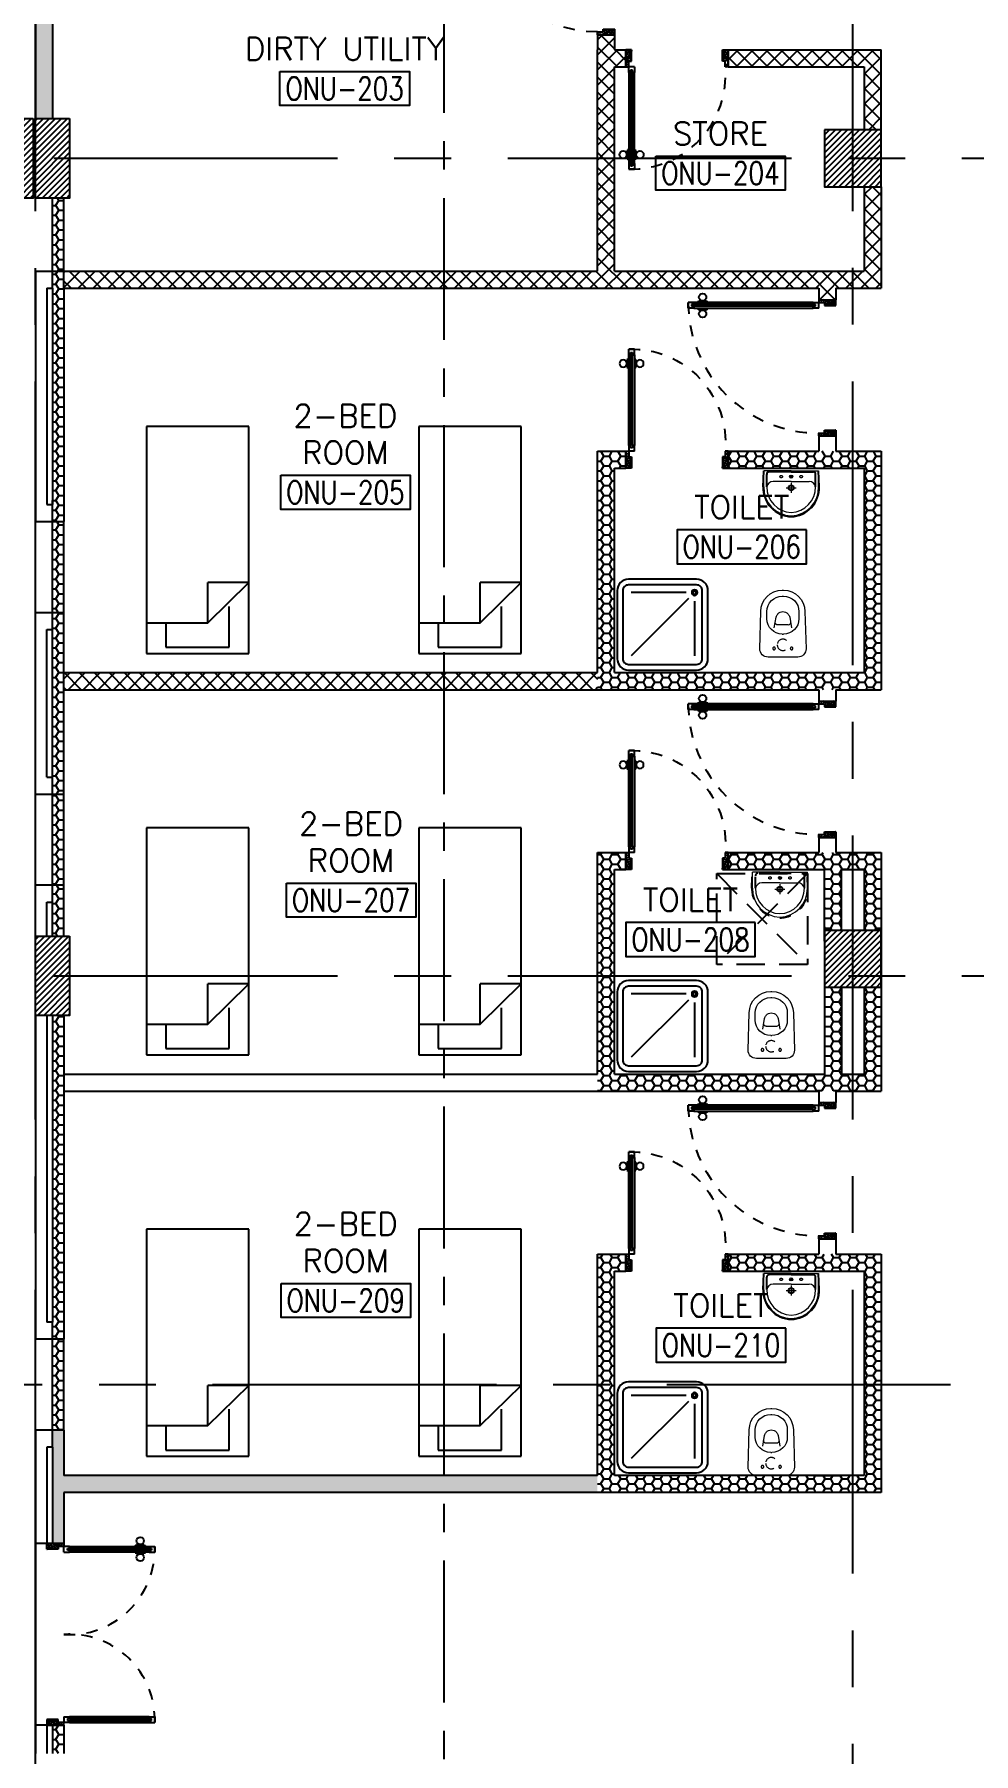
# Model space of a CAD drawing. Extents: x 88808.2 to 88899.2, y 39921.6 to 40001.1.
# Drawn here: x 88860.76 to 88869.03, y 39936.03 to 39951.17 of the extents above; entities that cross this region are included whole.
import ezdxf
from ezdxf.enums import TextEntityAlignment as Align

# ---------------------------------------------------------------- set-up
doc = ezdxf.new("R2010")
doc.units = 0
doc.header["$MEASUREMENT"] = 0
for name, pattern in [('CENTER', [2, 1.25, -0.25, 0.25, -0.25]), ('CENTERX2', [4, 2.5, -0.5, 0.5, -0.5]), ('DASHED', [0.75, 0.5, -0.25]), ('HIDDEN', [0.375, 0.25, -0.125]), ('HIDDEN2', [0.1875, 0.125, -0.0625])]:
    doc.linetypes.add(name, pattern=pattern)
doc.layers.get('0').update_dxf_attribs({"linetype": 'CONTINUOUS'})
for name, color, linetype in [('AXES', 11, 'CENTERX2'), ('AXES1', 11, 'CENTER'), ('COL', 2, 'CONTINUOUS'), ('DOOR', 7, 'CONTINUOUS'), ('EJ', 9, 'CONTINUOUS'), ('FIX', 3, 'CONTINUOUS'), ('FUR', 4, 'CONTINUOUS'), ('HAT', 8, 'CONTINUOUS'), ('INSUL', 4, 'CONTINUOUS'), ('RM-BOX', 4, 'CONTINUOUS'), ('RM-NAME', 2, 'CONTINUOUS'), ('RM-NO', 2, 'CONTINUOUS'), ('SHAFT', 4, 'CONTINUOUS'), ('WALL', 2, 'CONTINUOUS'), ('WallType', 11, 'CONTINUOUS'), ('WallType2', 3, 'CONTINUOUS'), ('WIN', 3, 'CONTINUOUS')]:
    doc.layers.add(name, color=color, linetype=linetype)
doc.styles.add('ROMANS', font='ROMANS.shx', dxfattribs={"width": 0.6})
pattern_1 = [(7e-15, (0, 3e-11), (0.075, 0.04330127), [0.05, -0.1]), (120, (0, 3e-11), (-0.074999999836, 0.043301270284), [0.05, -0.1]), (60, (0, 3e-11), (1.64e-10, 0.086602540284), [-0.1, 0.05])]
pattern_2 = [(0, (0, 0), (0.075, 0.04330127), [0.05, -0.1]), (120, (0, 0), (-0.074999999836, 0.043301270284), [0.05, -0.1]), (60, (0, 0), (1.64e-10, 0.086602540284), [-0.1, 0.05])]

# ---------------------------------------------------------------- blocks, each defined once
blk = doc.blocks.new('WC1')
at = {"layer": 'FIX', "lineweight": 20}
for p, q in [((-210, 204), (-538, 194)), ((-727, 5), (-727, -5)), ((-674, 5), (-674, -5)), ((-534, 24), (-540, 0)), ((-540, 0), (-534, -24)), ((-475, 141), (-538, 141)), ((-395, 76), (-490, 60)), ((-339, 5), (-339, -5)), ((-538, -141), (-475, -141)), ((-490, -60), (-395, -76)), ((-538, -194), (-210, -204))]:
    blk.add_line(p, q, dxfattribs=at)
at = {"layer": 'FIX', "linetype": 'Continuous', "lineweight": 20}
blk.add_line((-420, -47), (-420, 45), dxfattribs=at)
at = {"layer": 'FIX', "lineweight": 20}
blk.add_lwpolyline([(-213, -204), (-210, -204, 0.414214), (-137, -131), (-137, 0), (-137, 131, 0.414214), (-210, 204)], format="xyb", dxfattribs=at)
at = {"layer": 'FIX', "linetype": 'HIDDEN2', "lineweight": 20, "ltscale": 0.3}
blk.add_circle((-245, 0), 49.8, dxfattribs=at)
at = {"layer": 'FIX', "linetype": 'HIDDEN', "lineweight": 20, "ltscale": 0.05}
for centre in [(-213, 78), (-213, -77)]:
    blk.add_circle(centre, 11.6, dxfattribs=at)
at = {"layer": 'FIX', "lineweight": 20}
for centre, radius, start, end in [((-538, 5), 189, 90, 180), ((-538, 5), 136, 90, 180), ((-473, -7), 68.2, 128.9242, 152.8468), ((-464, -18), 82, 108.496, 128.9242), ((-475, 5), 136, 360, 90), ((-538, -5), 189, 180, 270), ((-538, -5), 136, 180, 270), ((-473, 7), 68.2, 207.1532, 231.0758), ((-464, 18), 82, 231.0758, 251.504), ((-475, -5), 136, 270, 0)]:
    blk.add_arc(centre, radius, start, end, dxfattribs=at)
at = {"layer": 'FIX', "linetype": 'Continuous', "lineweight": 20}
for centre, start, end in [((-443, 46), 357.6662, 91.6121), ((-442, -46), 268.3879, 2.3338)]:
    blk.add_arc(centre, 22.3, start, end, dxfattribs=at)
blk = doc.blocks.new('DOOR-110')
at = {"layer": 'DOOR', "color": 0, "linetype": 'ByBlock'}
for p, q in [((0, 1050), (0, 1100)), ((150, 1100), (0, 1100)), ((100, 1075), (100, 1050)), ((150, 1075), (100, 1075)), ((150, 1100), (150, 1075)), ((150, 1025), (150, 1075)), ((200, 1075), (150, 1075)), ((200, 1058), (200, 1075)), ((1028, 1075), (1028, 1082)), ((1028, 1082), (1118, 1082)), ((1040, 1082), (1040, 1091)), ((1105, 1091), (1040, 1091)), ((1105, 1082), (1040, 1082)), ((1105, 1082), (1105, 1091)), ((1118, 1075), (1118, 1082)), ((1150, 1075), (1150, 1058)), ((1150, 1075), (1200, 1075)), ((1200, 1075), (1200, 1025)), ((1200, 1025), (1200, 1075)), ((100, 1050), (0, 1050)), ((150, 1025), (200, 1025)), ((180, 1042), (180, 1058)), ((180, 1058), (200, 1058)), ((200, 1042), (180, 1042)), ((200, 1025), (200, 1042)), ((1028, 1025), (1028, 1018)), ((1028, 1018), (1118, 1018)), ((1040, 1018), (1040, 1009)), ((1105, 1018), (1040, 1018)), ((1105, 1009), (1040, 1009)), ((1105, 1018), (1105, 1009)), ((1118, 1025), (1118, 1018)), ((1150, 1058), (1170, 1058)), ((1150, 1042), (1150, 1025)), ((1150, 1042), (1170, 1042)), ((1150, 1025), (1200, 1025)), ((1170, 1058), (1170, 1042)), ((100, 50), (0, 50)), ((0, 50), (0, 0)), ((0, 0), (150, 0)), ((150, 0), (0, 0)), ((100, 25), (100, 50)), ((150, 25), (100, 25)), ((150, 0), (150, 25))]:
    blk.add_line(p, q, dxfattribs=at)
at = {"layer": 'DOOR', "linetype": 'ByBlock'}
for p, q in [((0, 1100), (150, 1100)), ((200, 1075), (1150, 1075)), ((200, 1058), (1150, 1058)), ((200, 1042), (1150, 1042)), ((1150, 1025), (200, 1025))]:
    blk.add_line(p, q, dxfattribs=at)
at = {"layer": 'DOOR', "color": 9, "linetype": 'ByBlock'}
for p, q in [((0, 1050), (40, 1100)), ((0, 1050), (114, 1100)), ((0, 1050), (100, 1063)), ((0, 50), (40, 0)), ((0, 50), (114, 0)), ((0, 50), (100, 37))]:
    blk.add_line(p, q, dxfattribs=at)
at = {"layer": 'DOOR', "color": 0, "linetype": 'ByBlock'}
for centre in [(1073, 1124), (1073, 976)]:
    blk.add_circle(centre, 32.4, dxfattribs=at)
at = {"layer": 'DOOR', "color": 9, "linetype": 'ByBlock'}
for centre, radius, start, end in [((0, 1050), 34.4, 0, 90), ((0, 1050), 14.4, 0, 90), ((0, 1050), 54.4, 0, 66.7926), ((0, 1050), 74.4, 0, 42.2236), ((0, 1050), 94.4, 0, 31.9818), ((0, 1050), 114, 12.6226, 25.9162), ((0, 1050), 134, 10.72, 21.8402), ((0, 1050), 154, 13.7142, 18.8947), ((0, 50), 14.4, 270, 0), ((0, 50), 34.4, 270, 0), ((0, 50), 54.4, 293.2074, 0), ((0, 50), 74.4, 317.7764, 0), ((0, 50), 94.4, 328.0182, 0), ((0, 50), 134, 338.1598, 349.28), ((0, 50), 154, 341.1053, 346.2858)]:
    blk.add_arc(centre, radius, start, end, dxfattribs=at)
at = {"layer": 'DOOR', "linetype": 'HIDDEN', "ltscale": 0.5}
blk.add_arc((150, 1075), 1050, 270, 0, dxfattribs=at)
at = {"layer": 'WALL', "linetype": 'ByBlock'}
for p, q in [((0, 1100), (150, 1100)), ((0, 0), (150, 0))]:
    blk.add_line(p, q, dxfattribs=at)
blk = doc.blocks.new('DOOR90')
at = {"layer": 'DOOR', "linetype": 'ByBlock'}
for p, q in [((0, 0), (-150, 0)), ((-200, -25), (-1000, -25)), ((-200, -42), (-1000, -42)), ((-200, -58), (-1000, -58)), ((-1000, -75), (-200, -75))]:
    blk.add_line(p, q, dxfattribs=at)
at = {"layer": 'DOOR', "color": 0, "linetype": 'ByBlock'}
for p, q in [((-150, 0), (-150, -25)), ((-150, 0), (0, 0)), ((0, -50), (0, 0)), ((-1050, -25), (-1050, -75)), ((-1050, -75), (-1050, -25)), ((-1000, -25), (-1050, -25)), ((-1000, -75), (-1050, -75)), ((-1020, -42), (-1020, -58)), ((-1000, -42), (-1020, -42)), ((-1000, -58), (-1020, -58)), ((-1000, -25), (-1000, -42)), ((-1000, -58), (-1000, -75)), ((-968, -25), (-968, -18)), ((-878, -18), (-968, -18)), ((-968, -75), (-968, -82)), ((-878, -82), (-968, -82)), ((-955, -18), (-955, -9)), ((-955, -9), (-890, -9)), ((-955, -18), (-890, -18)), ((-955, -82), (-955, -91)), ((-955, -82), (-890, -82)), ((-955, -91), (-890, -91)), ((-890, -18), (-890, -9)), ((-890, -82), (-890, -91)), ((-878, -25), (-878, -18)), ((-878, -75), (-878, -82)), ((-200, -42), (-200, -25)), ((-200, -25), (-150, -25)), ((-180, -42), (-200, -42)), ((-200, -75), (-200, -58)), ((-200, -58), (-180, -58)), ((-150, -75), (-200, -75)), ((-180, -58), (-180, -42)), ((-150, -75), (-150, -25)), ((-150, -25), (-100, -25)), ((-100, -25), (-100, -50)), ((-100, -50), (0, -50)), ((-150, -900), (-150, -875)), ((-150, -875), (-100, -875)), ((0, -900), (-150, -900)), ((-150, -900), (0, -900)), ((-100, -850), (0, -850)), ((-100, -875), (-100, -850)), ((0, -850), (0, -900))]:
    blk.add_line(p, q, dxfattribs=at)
at = {"layer": 'DOOR', "color": 9, "linetype": 'ByBlock'}
for p, q in [((0, -50), (-114, 0)), ((0, -50), (-40, 0)), ((0, -50), (-100, -37)), ((0, -850), (-114, -900)), ((0, -850), (-100, -863)), ((0, -850), (-40, -900))]:
    blk.add_line(p, q, dxfattribs=at)
at = {"layer": 'DOOR', "color": 0, "linetype": 'ByBlock'}
for centre in [(-923, 24), (-923, -124)]:
    blk.add_circle(centre, 32.4, dxfattribs=at)
at = {"layer": 'DOOR', "color": 9, "linetype": 'ByBlock'}
for centre, radius, start, end in [((0, -50), 74.4, 137.7764, 180), ((0, -50), 54.4, 113.2074, 180), ((0, -50), 154, 161.1053, 166.2858), ((0, -50), 134, 158.1598, 169.28), ((0, -50), 114, 154.0838, 167.3774), ((0, -50), 94.4, 148.0182, 180), ((0, -50), 34.4, 90, 180), ((0, -50), 14.4, 90, 180), ((0, -850), 154, 193.7142, 198.8947), ((0, -850), 134, 190.72, 201.8402), ((0, -850), 94.4, 180, 211.9818), ((0, -850), 74.4, 180, 222.2236), ((0, -850), 54.4, 180, 246.7926), ((0, -850), 34.4, 180, 270), ((0, -850), 14.4, 180, 270)]:
    blk.add_arc(centre, radius, start, end, dxfattribs=at)
at = {"layer": 'DOOR', "linetype": 'HIDDEN', "ltscale": 0.5}
blk.add_arc((-222, -50), 828, 178.2701, 275.003, dxfattribs=at)
blk = doc.blocks.new('DOOR100')
at = {"layer": 'DOOR', "color": 0, "linetype": 'ByBlock'}
for p, q in [((-83, 1129), (-83, 1219)), ((-76, 1219), (-83, 1219)), ((-76, 1251), (-76, 1301)), ((-76, 1301), (-26, 1301)), ((-26, 1301), (-76, 1301)), ((-59, 1251), (-76, 1251)), ((-59, 1251), (-59, 1271)), ((-43, 1271), (-59, 1271)), ((-43, 1251), (-43, 1271)), ((-26, 1251), (-43, 1251)), ((-26, 1251), (-26, 1301)), ((-26, 1219), (-19, 1219)), ((-19, 1129), (-19, 1219)), ((-92, 1206), (-92, 1141)), ((-83, 1206), (-92, 1206)), ((-83, 1141), (-92, 1141)), ((-83, 1206), (-83, 1141)), ((-76, 1129), (-83, 1129)), ((-26, 1129), (-19, 1129)), ((-19, 1206), (-19, 1141)), ((-19, 1206), (-10, 1206)), ((-19, 1141), (-10, 1141)), ((-10, 1206), (-10, 1141)), ((-76, 200), (-59, 200)), ((-76, 150), (-76, 200)), ((-59, 200), (-59, 180)), ((-59, 180), (-43, 180)), ((-43, 200), (-26, 200)), ((-43, 180), (-43, 200)), ((-26, 200), (-26, 150)), ((-1201, 0), (-1201, 150)), ((-1201, 150), (-1176, 150)), ((-1201, 150), (-1201, 0)), ((-1151, 0), (-1201, 0)), ((-1176, 150), (-1176, 100)), ((-1176, 100), (-1151, 100)), ((-1151, 100), (-1151, 0)), ((-76, 150), (-26, 150)), ((-51, 100), (-51, 0)), ((-26, 100), (-51, 100)), ((-51, 0), (-1, 0)), ((-1, 150), (-26, 150)), ((-26, 150), (-26, 100)), ((-1, 150), (-1, 0))]:
    blk.add_line(p, q, dxfattribs=at)
at = {"layer": 'DOOR', "linetype": 'ByBlock'}
for p, q in [((-76, 1251), (-76, 200)), ((-59, 200), (-59, 1251)), ((-43, 200), (-43, 1251)), ((-26, 200), (-26, 1251))]:
    blk.add_line(p, q, dxfattribs=at)
at = {"layer": 'DOOR', "color": 9, "linetype": 'ByBlock'}
for p, q in [((-1151, 0), (-1201, 114)), ((-1151, 0), (-1201, 40)), ((-1151, 0), (-1164, 100)), ((-51, 0), (-1, 114)), ((-51, 0), (-38, 100)), ((-51, 0), (-1, 40))]:
    blk.add_line(p, q, dxfattribs=at)
at = {"layer": 'DOOR', "color": 0, "linetype": 'ByBlock'}
for centre in [(-125, 1174), (22, 1174)]:
    blk.add_circle(centre, 32.4, dxfattribs=at)
at = {"layer": 'DOOR', "linetype": 'HIDDEN', "ltscale": 0.5}
blk.add_arc((-27, 152), 1149, 89.961, 180.0931, dxfattribs=at)
at = {"layer": 'DOOR', "color": 9, "linetype": 'ByBlock'}
for centre, radius, start, end in [((-1151, 0), 154, 103.7142, 108.8947), ((-1151, 0), 134, 100.72, 111.8402), ((-1151, 0), 94.4, 90, 121.9818), ((-1151, 0), 74.4, 90, 132.2236), ((-1151, 0), 54.4, 90, 156.7926), ((-1151, 0), 34.4, 90, 180), ((-1151, 0), 14.4, 90, 180), ((-51, 0), 94.4, 58.0182, 90), ((-51, 0), 74.4, 47.7764, 90), ((-51, 0), 54.4, 23.2074, 90), ((-51, 0), 34.4, 0, 90), ((-51, 0), 14.4, 0, 90), ((-51, 0), 134, 68.1598, 79.28), ((-51, 0), 114, 64.0838, 77.3774), ((-51, 0), 154, 71.1053, 76.2858)]:
    blk.add_arc(centre, radius, start, end, dxfattribs=at)
blk = doc.blocks.new('LAV1')
at = {"layer": 'FIX', "linetype": 'ByBlock', "ltscale": 0.3}
for p, q in [((-280, 210), (-275, 50)), ((-245, 210), (-245, 85)), ((245, 210), (245, 85)), ((280, 210), (275, 50)), ((0, 60), (-220, 60)), ((0, 60), (220, 60))]:
    blk.add_line(p, q, dxfattribs=at)
at = {"layer": 'FIX', "linetype": 'Continuous', "lineweight": 20}
for p, q in [((-275, 210), (-275, 50)), ((275, 210), (275, 50)), ((0, 50), (-275, 50)), ((0, 50), (-252, 50)), ((0, 155), (-181, 155)), ((0, 155), (181, 155)), ((0, 50), (275, 50)), ((0, 50), (252, 50))]:
    blk.add_line(p, q, dxfattribs=at)
at = {"layer": 'FIX', "linetype": 'DASHED', "lineweight": 20, "ltscale": 0.05}
for p, q in [((50, 220), (-50, 220)), ((0, 170), (0, 270)), ((0, 170), (0, 270))]:
    blk.add_line(p, q, dxfattribs=at)
at = {"layer": 'FIX', "lineweight": 20}
for p, q in [((16, 107), (-15, 107)), ((0, 92), (0, 123))]:
    blk.add_line(p, q, dxfattribs=at)
for centre, radius in [((0, 220), 29.5), ((0, 220), 22.5), ((0, 107), 15.5)]:
    blk.add_circle(centre, radius, dxfattribs=at)
at = {"layer": 'FIX', "linetype": 'HIDDEN', "lineweight": 20, "ltscale": 0.05}
for centre in [(-100, 107), (100, 107)]:
    blk.add_circle(centre, 12.4, dxfattribs=at)
at = {"layer": 'FIX', "linetype": 'ByBlock', "ltscale": 0.3}
for centre, radius, start, end in [((7, 220), 287, 91.3776, 182.0064), ((-7, 220), 287, 357.9936, 88.6224), ((-220, 85), 24.9, 179.7021, 269.9486), ((220, 85), 24.9, 270.0514, 0.2979)]:
    blk.add_arc(centre, radius, start, end, dxfattribs=at)
at = {"layer": 'FIX', "linetype": 'Continuous', "lineweight": 20}
for centre, radius, start, end in [((8, 217), 283, 91.6988, 181.351), ((8, 212), 253, 91.7328, 180.4884), ((-8, 217), 283, 358.649, 88.3012), ((-8, 212), 253, 359.5116, 88.2672), ((-179, 222), 66.9, 190.2006, 268.0786), ((179, 222), 66.9, 271.9214, 349.7994)]:
    blk.add_arc(centre, radius, start, end, dxfattribs=at)
blk = doc.blocks.new('SHR1')
at = {"layer": 'FIX'}
for p, q in [((-196, 196), (-700, 700)), ((-143, 218), (-143, 700)), ((-218, 143), (-700, 143))]:
    blk.add_line(p, q, dxfattribs=at)
for points in [[(-825, 125), (-825, 725, -0.414214), (-725, 825), (-125, 825, -0.414214), (-25, 725), (-25, 125, -0.414214), (-125, 25), (-725, 25, -0.414214)], [(-775, 125), (-775, 725, -0.414214), (-725, 775), (-125, 775, -0.414214), (-75, 725), (-75, 125, -0.414214), (-125, 75), (-725, 75, -0.414214)]]:
    blk.add_lwpolyline(points, format="xyb", close=True, dxfattribs=at)
for radius in [25, 15]:
    blk.add_circle((-143, 143), radius, dxfattribs=at)
blk = doc.blocks.new('C11')
at = {"layer": 'HAT'}
h = blk.add_hatch(dxfattribs=at)
h.set_pattern_fill('ANSI31', color=256, scale=300, style=0)
h.set_pattern_definition([(45, (-248556.182, -75061.005), (-26.5165043, 26.5165043), [])])
h.paths.add_polyline_path([(300, 700), (0, 700), (0, 350), (300, 350)])
h.paths.add_polyline_path([(300, 350), (0, 350), (0, 0), (300, 0)])
at = {"layer": 'COL'}
blk.add_lwpolyline([(300, 700), (300, 0), (0, 0), (0, 700)], close=True, dxfattribs=at)
blk = doc.blocks.new('C11D')
at = {"layer": 'COL', "linetype": 'ByBlock'}
for p in [(-320, 0), (0, 0)]:
    blk.add_blockref('C11', p, dxfattribs=at)
blk = doc.blocks.new('RM1')
at = {"layer": 'RM-BOX'}
blk.add_lwpolyline([(570, -200), (-570, -200), (-570, -500), (570, -500)], close=True, dxfattribs=at)
at = {"layer": 'RM-NAME', "style": 'ROMANS'}
for tag, p in [('ROOMNAME1', (0, 324)), ('ROOMNAME2', (0, 0))]:
    blk.add_attdef(tag, text='', height=200, dxfattribs=at).set_placement(p, align=Align.MIDDLE)
at = {"layer": 'RM-NO', "style": 'ROMANS', "width": 0.8}
blk.add_attdef('ROOMNO', text='', height=200, dxfattribs=at).set_placement((0, -350), align=Align.MIDDLE)
blk = doc.blocks.new('AH20A')
at = {"layer": 'FUR'}
for p, q in [((0, 0.5), (0, -0.5)), ((1, 0.5), (0, 0.5)), ((0.1358, 0.5), (0.1358, -0.0987)), ((1, -0.5), (1, 0.5)), ((0.1358, 0.3112), (0.0277, 0.3112)), ((0.0277, 0.3112), (0.0277, -0.3087)), ((0.1358, -0.0987), (0.3125, -0.5)), ((0.1358, -0.0987), (0.3125, -0.0987)), ((0.3125, -0.5), (0.3125, -0.0987)), ((0.0277, -0.3087), (0.2076, -0.3087)), ((0, -0.5), (1, -0.5))]:
    blk.add_line(p, q, dxfattribs=at)
blk = doc.blocks.new('COL50')
at = {"layer": 'COL'}
blk.add_lwpolyline([(-250, 250), (-250, -250), (250, -250), (250, 250)], close=True, dxfattribs=at)
blk = doc.blocks.new('*X631')
at = {"color": 0}
for p, q in [((73379, 139883), (73846, 140350)), ((73379, 139936), (73793, 140350)), ((73379, 139989), (73740, 140350)), ((73379, 140042), (73687, 140350)), ((73379, 140095), (73634, 140350)), ((73379, 140148), (73581, 140350)), ((73379, 140201), (73528, 140350)), ((73379, 140254), (73475, 140350)), ((73379, 140307), (73422, 140350)), ((73399, 139850), (73879, 140330)), ((73452, 139850), (73879, 140277)), ((73505, 139850), (73879, 140224)), ((73558, 139850), (73879, 140170)), ((73612, 139850), (73879, 140117)), ((73665, 139850), (73879, 140064)), ((73718, 139850), (73879, 140011)), ((73771, 139850), (73879, 139958)), ((73824, 139850), (73879, 139905)), ((73877, 139850), (73879, 139852))]:
    blk.add_line(p, q, dxfattribs=at)
blk = doc.blocks.new('*X632')
at = {"color": 0}
for p, q in [((73379, 132670), (73859, 133150)), ((73379, 132723), (73806, 133150)), ((73379, 132776), (73753, 133150)), ((73379, 132829), (73700, 133150)), ((73379, 132882), (73647, 133150)), ((73379, 132935), (73594, 133150)), ((73379, 132988), (73541, 133150)), ((73379, 133041), (73488, 133150)), ((73379, 133094), (73435, 133150)), ((73379, 133147), (73382, 133150)), ((73412, 132650), (73879, 133117)), ((73465, 132650), (73879, 133064)), ((73518, 132650), (73879, 133011)), ((73571, 132650), (73879, 132958)), ((73624, 132650), (73879, 132905)), ((73677, 132650), (73879, 132852)), ((73730, 132650), (73879, 132799)), ((73783, 132650), (73879, 132746)), ((73836, 132650), (73879, 132693))]:
    blk.add_line(p, q, dxfattribs=at)
blk = doc.blocks.new('A$C1DFA4FE8')
at = {"layer": 'DOOR', "color": 0, "linetype": 'ByBlock'}
for p, q in [((0, 1631), (0, 1581)), ((0, 1581), (0, 1631)), ((50, 1631), (0, 1631)), ((50, 1581), (0, 1581)), ((30, 1614), (30, 1598)), ((50, 1614), (30, 1614)), ((50, 1598), (30, 1598)), ((50, 1631), (50, 1614)), ((50, 1598), (50, 1581)), ((750, 1614), (750, 1631)), ((750, 1631), (800, 1631)), ((770, 1614), (750, 1614)), ((750, 1581), (750, 1598)), ((750, 1598), (770, 1598)), ((800, 1581), (750, 1581)), ((770, 1598), (770, 1614)), ((950, 1656), (800, 1656)), ((800, 1656), (800, 1631)), ((800, 1581), (800, 1631)), ((800, 1631), (850, 1631)), ((850, 1631), (850, 1606)), ((850, 1606), (950, 1606)), ((950, 1606), (950, 1656)), ((0, 81), (0, 131)), ((0, 131), (0, 81)), ((50, 131), (0, 131)), ((50, 81), (0, 81)), ((30, 98), (30, 114)), ((50, 114), (30, 114)), ((50, 98), (30, 98)), ((50, 114), (50, 131)), ((50, 81), (50, 98)), ((83, 131), (83, 138)), ((173, 138), (83, 138)), ((83, 81), (83, 74)), ((173, 74), (83, 74)), ((95, 138), (95, 147)), ((95, 147), (160, 147)), ((95, 138), (160, 138)), ((95, 74), (95, 65)), ((95, 74), (160, 74)), ((95, 65), (160, 65)), ((160, 138), (160, 147)), ((160, 74), (160, 65)), ((173, 131), (173, 138)), ((173, 81), (173, 74)), ((750, 131), (750, 114)), ((800, 131), (750, 131)), ((750, 114), (770, 114)), ((750, 98), (750, 81)), ((770, 98), (750, 98)), ((750, 81), (800, 81)), ((770, 114), (770, 98)), ((800, 131), (800, 81)), ((800, 56), (800, 81)), ((800, 81), (850, 81)), ((950, 56), (800, 56)), ((850, 106), (950, 106)), ((850, 81), (850, 106)), ((950, 106), (950, 56))]:
    blk.add_line(p, q, dxfattribs=at)
at = {"layer": 'DOOR', "linetype": 'ByBlock'}
for p, q in [((750, 1631), (50, 1631)), ((750, 1614), (50, 1614)), ((750, 1598), (50, 1598)), ((50, 1581), (750, 1581)), ((50, 131), (750, 131)), ((750, 114), (50, 114)), ((750, 98), (50, 98)), ((750, 81), (50, 81))]:
    blk.add_line(p, q, dxfattribs=at)
at = {"layer": 'DOOR', "color": 9, "linetype": 'ByBlock'}
for p, q in [((950, 1606), (837, 1656)), ((950, 1606), (850, 1619)), ((950, 1606), (910, 1656)), ((950, 106), (837, 56)), ((950, 106), (850, 93)), ((950, 106), (910, 56))]:
    blk.add_line(p, q, dxfattribs=at)
at = {"layer": 'DOOR', "color": 0, "linetype": 'ByBlock'}
for centre in [(128, 179), (128, 32)]:
    blk.add_circle(centre, 32.4, dxfattribs=at)
at = {"layer": 'DOOR', "linetype": 'HIDDEN', "ltscale": 0.5}
for centre, start, end in [((752, 1606), 178.0938, 273.7249), ((752, 106), 86.2751, 181.9062)]:
    blk.add_arc(centre, 752, start, end, dxfattribs=at)
at = {"layer": 'DOOR', "color": 9, "linetype": 'ByBlock'}
for centre, radius, start, end in [((950, 1606), 154, 161.1053, 166.2858), ((950, 1606), 134, 158.1598, 169.28), ((950, 1606), 114, 154.0838, 167.3774), ((950, 1606), 94.4, 148.0182, 180), ((950, 1606), 74.4, 137.7764, 180), ((950, 1606), 54.4, 113.2074, 180), ((950, 1606), 34.4, 90, 180), ((950, 1606), 14.4, 90, 180), ((950, 106), 154, 193.7142, 198.8947), ((950, 106), 134, 190.72, 201.8402), ((950, 106), 114, 192.6226, 205.9162), ((950, 106), 94.4, 180, 211.9818), ((950, 106), 74.4, 180, 222.2236), ((950, 106), 54.4, 180, 246.7926), ((950, 106), 34.4, 180, 270), ((950, 106), 14.4, 180, 270)]:
    blk.add_arc(centre, radius, start, end, dxfattribs=at)

msp = doc.modelspace()

# ---------------------------------------------------------------- hatches: boundary and pattern name
at = {"layer": 'WallType', "linetype": 'Continuous'}
h = msp.add_hatch(dxfattribs=at)
h.set_pattern_fill('ANSI37', color=256, scale=0.75, style=0)
h.paths.add_polyline_path([(88864.3703, 39945.5496), (88861.0203, 39945.5496), (88861.0203, 39945.3996), (88864.3703, 39945.3996)])
h.paths.add_polyline_path([(88865.7203, 39945.5496), (88864.3703, 39945.5496), (88864.3703, 39945.3996), (88865.7203, 39945.3996)])
h.paths.add_polyline_path([(88864.3703, 39949.0846), (88861.0203, 39949.0846), (88861.0203, 39948.9346), (88864.3703, 39948.9346)])
h.paths.add_polyline_path([(88867.9703, 39949.0846), (88865.8703, 39949.0846), (88865.8703, 39950.0796), (88865.7203, 39950.0796), (88865.7203, 39949.0846), (88864.3703, 39949.0846), (88864.3703, 39948.9346), (88867.6703, 39948.9346), (88867.6703, 39948.8341), (88867.8203, 39948.8341), (88867.8203, 39948.9346), (88867.9703, 39948.9346)])
h.paths.add_polyline_path([(88868.2203, 39949.8296), (88868.0703, 39949.8296), (88868.0703, 39949.0846), (88867.9703, 39949.0846), (88867.9703, 39948.9346), (88868.2203, 39948.9346)])
h.paths.add_polyline_path([(88868.2203, 39951.0346), (88867.9703, 39951.0346), (88867.9703, 39950.8846), (88868.0703, 39950.8846), (88868.0703, 39950.3296), (88868.2203, 39950.3296)])
h.paths.add_polyline_path([(88867.9703, 39951.0346), (88866.8703, 39951.0346), (88866.8703, 39950.8846), (88867.9703, 39950.8846)])
h.paths.add_polyline_path([(88865.8703, 39950.8846), (88865.9703, 39950.8846), (88865.9703, 39951.0346), (88865.8703, 39951.0346), (88865.8703, 39951.1671), (88865.7203, 39951.1671), (88865.7203, 39951.0346), (88865.7203, 39950.0796), (88865.8703, 39950.0796)])
at = {"layer": 'WallType2', "linetype": 'Continuous'}
h = msp.add_hatch(dxfattribs=at)
h.set_pattern_fill('HONEY', color=256, scale=0.4, style=0)
h.set_pattern_definition(pattern_1)
h.paths.add_polyline_path([(88860.9203, 39955.7796), (88860.7703, 39955.7796), (88860.7703, 39950.4296), (88860.9203, 39950.4296), (88860.9203, 39952.3996)])
h = msp.add_hatch(dxfattribs=at)
h.set_pattern_fill('HONEY', color=256, scale=0.4, style=0)
h.set_pattern_definition(pattern_1)
h.paths.add_polyline_path([(88861.0203, 39949.0846), (88861.0203, 39949.7296), (88860.9203, 39949.7296), (88860.9203, 39946.8796), (88861.0203, 39946.8796)])
h = msp.add_hatch(dxfattribs=at)
h.set_pattern_fill('HONEY', color=256, scale=0.4, style=0)
h.set_pattern_definition(pattern_1)
h.paths.add_polyline_path([(88865.8703, 39947.3496), (88865.9703, 39947.3496), (88865.9703, 39947.4996), (88865.7203, 39947.4996), (88865.7203, 39945.3996), (88867.6703, 39945.3996), (88867.9703, 39945.3996), (88867.9703, 39945.5496), (88865.8703, 39945.5496)])
h.paths.add_polyline_path([(88868.2203, 39947.4996), (88867.9703, 39947.4996), (88867.9703, 39947.3496), (88868.0703, 39947.3496), (88868.0703, 39945.5496), (88867.9703, 39945.5496), (88867.9703, 39945.3996), (88868.2203, 39945.3996)])
h.paths.add_polyline_path([(88867.9703, 39947.4996), (88867.6703, 39947.4996), (88866.8703, 39947.4996), (88866.8703, 39947.3496), (88867.9703, 39947.3496)])
h = msp.add_hatch(dxfattribs=at)
h.set_pattern_fill('HONEY', color=256, scale=0.4, style=0)
h.set_pattern_definition(pattern_1)
h.paths.add_polyline_path([(88861.0203, 39946.8796), (88860.9203, 39946.8796), (88860.9203, 39946.0796), (88861.0203, 39946.0796)])
h = msp.add_hatch(dxfattribs=at)
h.set_pattern_fill('HONEY', color=256, scale=0.4, style=0)
h.set_pattern_definition(pattern_1)
h.paths.add_polyline_path([(88861.0203, 39943.6796), (88860.9203, 39943.6796), (88860.9203, 39943.2296), (88861.0203, 39943.2296)])
h.paths.add_polyline_path([(88861.0203, 39944.4796), (88860.9203, 39944.4796), (88860.9203, 39943.6796), (88861.0203, 39943.6796)])
h.paths.add_polyline_path([(88861.0203, 39945.5496), (88861.0203, 39946.0796), (88860.9203, 39946.0796), (88860.9203, 39944.4796), (88861.0203, 39944.4796)])
h = msp.add_hatch(dxfattribs=at)
h.set_pattern_fill('HONEY', color=256, scale=0.4, style=0)
h.set_pattern_definition(pattern_1)
h.paths.add_polyline_path([(88867.9703, 39942.0146), (88867.8703, 39942.0146), (88867.8703, 39942.7796), (88867.7203, 39942.7796), (88867.7203, 39942.0146), (88865.8703, 39942.0146), (88865.8703, 39942.8796), (88865.7203, 39942.8796), (88865.7203, 39941.8646), (88867.6703, 39941.8646), (88867.9703, 39941.8646)])
h.paths.add_polyline_path([(88865.8703, 39943.8146), (88865.9703, 39943.8146), (88865.9703, 39943.9646), (88865.7203, 39943.9646), (88865.7203, 39942.8796), (88865.8703, 39942.8796)])
h.paths.add_polyline_path([(88867.9703, 39943.9646), (88867.6703, 39943.9646), (88866.8703, 39943.9646), (88866.8703, 39943.8146), (88867.7203, 39943.8146), (88867.7203, 39943.2796), (88867.8703, 39943.2796), (88867.8703, 39943.8146), (88867.9703, 39943.8146)])
h.paths.add_polyline_path([(88868.2203, 39943.9646), (88867.9703, 39943.9646), (88867.9703, 39943.8146), (88868.0703, 39943.8146), (88868.0703, 39943.2796), (88868.2203, 39943.2796)])
h.paths.add_polyline_path([(88868.2203, 39942.7796), (88868.0703, 39942.7796), (88868.0703, 39942.0146), (88867.9703, 39942.0146), (88867.9703, 39941.8646), (88868.2203, 39941.8646)])
h = msp.add_hatch(dxfattribs=at)
h.set_pattern_fill('HONEY', color=256, scale=0.4, style=0)
h.set_pattern_definition(pattern_1)
h.paths.add_polyline_path([(88861.0203, 39942.0146), (88861.0203, 39942.5296), (88860.9203, 39942.5296), (88860.9203, 39939.6796), (88861.0203, 39939.6796)])
h = msp.add_hatch(dxfattribs=at)
h.set_pattern_fill('HONEY', color=256, scale=0.4, style=0)
h.set_pattern_definition(pattern_1)
h.paths.add_polyline_path([(88867.9703, 39938.4796), (88865.8703, 39938.4796), (88865.8703, 39939.2796), (88865.7203, 39939.2796), (88865.7203, 39938.3296), (88867.9703, 39938.3296)])
h.paths.add_polyline_path([(88868.2203, 39940.4296), (88867.9703, 39940.4296), (88867.9703, 39940.2796), (88868.0703, 39940.2796), (88868.0703, 39939.2796), (88868.2203, 39939.2796)])
h.paths.add_polyline_path([(88868.2203, 39939.2796), (88868.0703, 39939.2796), (88868.0703, 39938.4796), (88867.9703, 39938.4796), (88867.9703, 39938.3296), (88868.2203, 39938.3296)])
h.paths.add_polyline_path([(88867.9703, 39940.4296), (88867.6703, 39940.4296), (88866.8703, 39940.4296), (88866.8703, 39940.2796), (88867.9703, 39940.2796)])
h.paths.add_polyline_path([(88865.8703, 39940.2796), (88865.9703, 39940.2796), (88865.9703, 39940.4296), (88865.7203, 39940.4296), (88865.7203, 39939.2796), (88865.8703, 39939.2796)])
h = msp.add_hatch(dxfattribs=at)
h.set_pattern_fill('HONEY', color=256, scale=0.4, style=0)
h.set_pattern_definition(pattern_1)
h.paths.add_polyline_path([(88861.0203, 39939.2796), (88860.9203, 39939.2796), (88860.9203, 39938.8796), (88861.0203, 39938.8796)])
h.paths.add_polyline_path([(88861.0203, 39939.6796), (88860.9203, 39939.6796), (88860.9203, 39939.2796), (88861.0203, 39939.2796)])
h = msp.add_hatch(dxfattribs=at)
h.set_pattern_fill('HONEY', color=256, scale=0.4, style=0)
h.set_pattern_definition(pattern_2)
h.paths.add_polyline_path([(88864.3703, 39938.4796), (88861.0203, 39938.4796), (88861.0203, 39938.8796), (88860.9203, 39938.8796), (88860.9203, 39937.8796), (88861.0203, 39937.8796), (88861.0203, 39938.3296), (88864.3703, 39938.3296)])
h.paths.add_polyline_path([(88865.7203, 39938.4796), (88864.3703, 39938.4796), (88864.3703, 39938.3296), (88865.7203, 39938.3296)])
h = msp.add_hatch(dxfattribs=at)
h.set_pattern_fill('HONEY', color=256, scale=0.4, style=0)
h.set_pattern_definition(pattern_2)
h.paths.add_polyline_path([(88861.0203, 39936.2796), (88860.9203, 39936.2796), (88860.9203, 39936.0296), (88861.0203, 39936.0296)])

# ---------------------------------------------------------------- linework, layer by layer
at = {"layer": 'AXES'}
for p, q in [((88867.9703, 39921.6153), (88867.9703, 40000.4279)), ((88860.7703, 39921.6132), (88860.7703, 40000.0759)), ((88808.9303, 39950.0796), (88876.9703, 39950.0796)), ((88808.9303, 39942.8796), (88876.9703, 39942.8796)), ((88822.3303, 39939.2796), (88876.9703, 39939.2796))]:
    msp.add_line(p, q, dxfattribs=at)
at = {"layer": 'AXES1'}
msp.add_line((88864.3703, 39928.4796), (88864.3703, 39987.2996), dxfattribs=at)
at = {"layer": 'EJ'}
msp.add_line((88860.7703, 39936.0796), (88860.7703, 39938.1796), dxfattribs=at)
msp.add_line((88860.7703, 39936.0796), (88860.7703, 39938.1796), dxfattribs=at)
at = {"layer": 'FIX'}
msp.add_line((88866.5225, 39939.1319), (88866.0183, 39938.6276), dxfattribs=at)
at = {"layer": 'INSUL'}
for p, q in [((88860.8703, 39948.9346), (88860.8703, 39947.0296)), ((88860.8703, 39948.9346), (88860.9203, 39948.9346)), ((88860.9203, 39948.9346), (88860.9203, 39947.0296)), ((88860.8703, 39947.0296), (88860.9203, 39947.0296)), ((88860.8703, 39945.9296), (88860.9203, 39945.9296)), ((88860.8703, 39944.6296), (88860.8703, 39945.9296)), ((88860.9203, 39944.6296), (88860.9203, 39945.9296)), ((88860.8703, 39944.6296), (88860.9203, 39944.6296)), ((88860.8703, 39943.5296), (88860.9203, 39943.5296)), ((88860.8703, 39943.2296), (88860.8703, 39943.5296)), ((88860.9203, 39943.2296), (88860.9203, 39943.5296)), ((88860.8703, 39942.5296), (88860.8703, 39939.8296)), ((88860.9203, 39942.5296), (88860.9203, 39939.8296)), ((88860.9203, 39939.8296), (88860.8703, 39939.8296)), ((88860.9203, 39938.7296), (88860.8703, 39938.7296)), ((88860.8703, 39938.7296), (88860.8703, 39937.8796)), ((88860.9203, 39938.7296), (88860.9203, 39937.8796)), ((88860.8703, 39936.2796), (88860.8703, 39936.0296)), ((88860.9203, 39936.2796), (88860.9203, 39936.0296))]:
    msp.add_line(p, q, dxfattribs=at)
at = {"layer": 'SHAFT', "color": 4, "linetype": 'HIDDEN'}
for p, q in [((88867.5703, 39943.7796), (88866.7703, 39942.9796)), ((88866.7703, 39943.7796), (88867.5703, 39942.9796))]:
    msp.add_line(p, q, dxfattribs=at)
msp.add_lwpolyline([(88866.7703, 39943.7796), (88867.5703, 39943.7796), (88867.5703, 39942.9796), (88866.7703, 39942.9796)], close=True, dxfattribs=at)
at = {"layer": 'WALL'}
for p, q in [((88860.7703, 39955.7796), (88860.7703, 39950.4296)), ((88860.9203, 39952.3996), (88860.9203, 39950.4296)), ((88865.7203, 39951.1671), (88865.8703, 39951.1671)), ((88865.8703, 39951.0346), (88865.9703, 39951.0346)), ((88865.9703, 39950.8846), (88865.9703, 39951.0346)), ((88866.8703, 39950.8846), (88866.8703, 39951.0346)), ((88866.8703, 39951.0346), (88868.2203, 39951.0346)), ((88868.2203, 39950.3296), (88868.2203, 39951.0346)), ((88865.8703, 39950.8846), (88865.9703, 39950.8846)), ((88866.8703, 39950.8846), (88868.0703, 39950.8846)), ((88868.0703, 39950.8846), (88868.0703, 39950.3296)), ((88868.0703, 39949.8296), (88868.0703, 39949.0846)), ((88868.2203, 39949.8296), (88868.2203, 39948.9346)), ((88860.7703, 39949.0846), (88860.7703, 39946.8796)), ((88860.7703, 39949.0846), (88865.7203, 39949.0846)), ((88865.8703, 39949.0846), (88868.0703, 39949.0846)), ((88861.0203, 39948.9346), (88861.0203, 39946.8796)), ((88861.0203, 39948.9346), (88867.6703, 39948.9346)), ((88867.8203, 39948.9346), (88868.2203, 39948.9346)), ((88867.6703, 39948.8341), (88867.8203, 39948.8341)), ((88867.6703, 39947.6341), (88867.8203, 39947.6341)), ((88865.7203, 39947.4996), (88865.9703, 39947.4996)), ((88866.8703, 39947.4996), (88867.6703, 39947.4996)), ((88867.8203, 39947.4996), (88868.2203, 39947.4996)), ((88868.2203, 39947.4996), (88868.2203, 39945.3996)), ((88865.8703, 39947.3496), (88865.9703, 39947.3496)), ((88866.8703, 39947.3496), (88868.0703, 39947.3496)), ((88868.0703, 39947.3496), (88868.0703, 39945.5496)), ((88860.7703, 39946.8796), (88861.0203, 39946.8796)), ((88860.7703, 39946.0796), (88861.0203, 39946.0796)), ((88860.7703, 39944.4796), (88860.7703, 39946.0796)), ((88861.0203, 39945.5496), (88861.0203, 39946.0796)), ((88861.0203, 39944.4796), (88861.0203, 39945.5496)), ((88861.0203, 39945.5496), (88865.7203, 39945.5496)), ((88861.0203, 39945.3996), (88867.6703, 39945.3996)), ((88865.8703, 39945.5496), (88868.0703, 39945.5496)), ((88867.8203, 39945.3996), (88868.2203, 39945.3996)), ((88867.6703, 39945.2991), (88867.8203, 39945.2991)), ((88860.7703, 39944.4796), (88861.0203, 39944.4796)), ((88867.6703, 39944.0991), (88867.8203, 39944.0991)), ((88865.7203, 39943.9646), (88865.9703, 39943.9646)), ((88866.8703, 39943.9646), (88867.6703, 39943.9646)), ((88867.8203, 39943.9646), (88868.2203, 39943.9646)), ((88868.2203, 39943.9646), (88868.2203, 39941.8646)), ((88865.8703, 39943.8146), (88865.9703, 39943.8146)), ((88866.8703, 39943.8146), (88867.7203, 39943.8146)), ((88867.7203, 39943.1846), (88867.7203, 39943.8146)), ((88867.8703, 39943.8146), (88868.0703, 39943.8146)), ((88867.8703, 39943.2796), (88867.8703, 39943.8146)), ((88868.0703, 39943.8146), (88868.0703, 39943.2796)), ((88860.7703, 39943.6796), (88861.0203, 39943.6796)), ((88860.7703, 39943.2296), (88860.7703, 39943.6796)), ((88861.0203, 39943.2296), (88861.0203, 39943.6796)), ((88867.7203, 39942.7796), (88867.7203, 39942.0146)), ((88867.8703, 39942.7796), (88867.8703, 39942.0146)), ((88868.0703, 39942.7796), (88868.0703, 39942.0146)), ((88860.7703, 39942.5296), (88860.7703, 39939.6796)), ((88861.0203, 39942.5296), (88861.0203, 39942.0146)), ((88861.0203, 39942.0146), (88861.0203, 39939.6796)), ((88861.0203, 39942.0146), (88865.7203, 39942.0146)), ((88865.8703, 39942.0146), (88867.7203, 39942.0146)), ((88867.8703, 39942.0146), (88868.0703, 39942.0146)), ((88861.0203, 39941.8646), (88867.6703, 39941.8646)), ((88867.8203, 39941.8646), (88868.2203, 39941.8646)), ((88867.6703, 39941.7641), (88867.8203, 39941.7641)), ((88867.6703, 39940.5641), (88867.8203, 39940.5641)), ((88865.7203, 39940.4296), (88865.9703, 39940.4296)), ((88866.8703, 39940.4296), (88867.6703, 39940.4296)), ((88867.8203, 39940.4296), (88868.2203, 39940.4296)), ((88868.2203, 39940.4296), (88868.2203, 39938.3296)), ((88865.8703, 39940.2796), (88865.9703, 39940.2796)), ((88866.8703, 39940.2796), (88868.0703, 39940.2796)), ((88868.0703, 39940.2796), (88868.0703, 39938.4796)), ((88861.0203, 39939.6796), (88860.7703, 39939.6796)), ((88861.0203, 39938.8796), (88860.7703, 39938.8796)), ((88860.7703, 39938.8796), (88860.7703, 39936.0296)), ((88861.0203, 39938.8796), (88861.0203, 39938.4796)), ((88865.7203, 39938.4796), (88861.0203, 39938.4796)), ((88868.0703, 39938.4796), (88865.8703, 39938.4796)), ((88867.6203, 39938.4796), (88867.8703, 39938.4796)), ((88868.2203, 39938.3296), (88861.0203, 39938.3296)), ((88861.0203, 39938.3296), (88861.0203, 39937.8796)), ((88865.7203, 39938.3296), (88862.9703, 39938.3296)), ((88861.0203, 39937.8796), (88860.7703, 39937.8796)), ((88861.0203, 39936.2796), (88860.7703, 39936.2796)), ((88861.0203, 39936.2796), (88861.0203, 39936.0296))]:
    msp.add_line(p, q, dxfattribs=at)
at = {"layer": 'WALL', "linetype": 'ByBlock'}
for p, q in [((88865.7203, 39951.1671), (88865.7203, 39951.0346)), ((88865.8703, 39951.1671), (88865.8703, 39951.0346)), ((88865.7203, 39949.0846), (88865.7203, 39951.0346)), ((88865.8703, 39949.0846), (88865.8703, 39950.8846)), ((88867.6703, 39948.9346), (88867.6703, 39948.8341)), ((88867.8203, 39948.9346), (88867.8203, 39948.8341)), ((88867.6703, 39947.6341), (88867.6703, 39947.4996)), ((88867.8203, 39947.6341), (88867.8203, 39947.4996)), ((88865.7203, 39945.5496), (88865.7203, 39947.4996)), ((88865.9703, 39947.3496), (88865.9703, 39947.4996)), ((88866.8703, 39947.3496), (88866.8703, 39947.4996)), ((88865.8703, 39945.5496), (88865.8703, 39947.3496)), ((88867.6703, 39945.3996), (88867.6703, 39945.2991)), ((88867.8203, 39945.3996), (88867.8203, 39945.2991)), ((88867.6703, 39944.0991), (88867.6703, 39943.9646)), ((88867.8203, 39944.0991), (88867.8203, 39943.9646)), ((88865.7203, 39942.0146), (88865.7203, 39943.9646)), ((88865.9703, 39943.8146), (88865.9703, 39943.9646)), ((88866.8703, 39943.8146), (88866.8703, 39943.9646)), ((88865.8703, 39942.0146), (88865.8703, 39943.8146)), ((88867.6703, 39941.8646), (88867.6703, 39941.7641)), ((88867.8203, 39941.8646), (88867.8203, 39941.7641)), ((88867.6703, 39940.5641), (88867.6703, 39940.4296)), ((88867.8203, 39940.5641), (88867.8203, 39940.4296)), ((88865.7203, 39938.4796), (88865.7203, 39940.4296)), ((88865.9703, 39940.2796), (88865.9703, 39940.4296)), ((88866.8703, 39940.2796), (88866.8703, 39940.4296)), ((88865.8703, 39938.4796), (88865.8703, 39940.2796))]:
    msp.add_line(p, q, dxfattribs=at)
at = {"layer": 'WIN'}
for p, q in [((88860.9203, 39949.0846), (88860.9203, 39949.7296)), ((88860.9203, 39948.9346), (88860.9203, 39949.7296)), ((88861.0203, 39949.0846), (88861.0203, 39949.7296)), ((88861.0203, 39948.929), (88861.0203, 39949.7296)), ((88860.9203, 39943.2296), (88860.9203, 39947.067)), ((88860.7703, 39946.0796), (88860.7703, 39946.8796)), ((88860.7703, 39946.0796), (88860.7703, 39946.8796)), ((88860.9203, 39946.0796), (88860.9203, 39946.8796)), ((88861.0203, 39946.0796), (88861.0203, 39946.8796)), ((88861.0203, 39946.0796), (88861.0203, 39946.8796)), ((88860.7703, 39943.6796), (88860.7703, 39944.4796)), ((88860.7703, 39943.6796), (88860.7703, 39944.4796)), ((88860.9203, 39943.6796), (88860.9203, 39944.4796)), ((88860.9203, 39943.6796), (88860.9203, 39944.4796)), ((88861.0203, 39943.6796), (88861.0203, 39944.4796)), ((88861.0203, 39943.6796), (88861.0203, 39944.4796)), ((88860.9203, 39938.7296), (88860.9203, 39939.8296)), ((88860.7703, 39938.8796), (88860.7703, 39939.6796)), ((88860.7703, 39938.8796), (88860.7703, 39939.6796)), ((88860.9203, 39938.7296), (88860.9203, 39939.6796)), ((88861.0203, 39938.8796), (88861.0203, 39939.6796)), ((88861.0203, 39938.8796), (88861.0203, 39939.6796))]:
    msp.add_line(p, q, dxfattribs=at)

# ---------------------------------------------------------------- block references
at = {"layer": 'COL', "xscale": 0.001000000003841706, "yscale": 0.000999999996565748, "zscale": 0.001}
for name, p in [('C11D', (88860.7703, 39949.7296)), ('COL50', (88867.9703, 39950.0796)), ('COL50', (88867.9703, 39943.0296))]:
    msp.add_blockref(name, p, dxfattribs=at)
at = {"layer": 'DOOR', "color": 0, "linetype": 'Continuous', "xscale": -0.001000000003841706, "yscale": 0.000999999996565748, "zscale": 0.001}
msp.add_blockref('DOOR-110', (88865.8703, 39951.1671), dxfattribs=at)
at = {"layer": 'DOOR', "color": 0, "linetype": 'ByBlock', "yscale": 0.000999999996565748, "zscale": 0.001}
for name, p, xscale, rotation in [('DOOR90', (88865.9703, 39951.0346), 0.000999999996565748, 90), ('DOOR100', (88867.8203, 39948.8351), 0.000999999996565748, 90), ('DOOR90', (88865.9703, 39947.3496), -0.000999999996565748, 90), ('DOOR100', (88867.8203, 39945.3001), 0.000999999996565748, 90), ('DOOR90', (88865.9703, 39943.8146), -0.000999999996565748, 90), ('A$C1DFA4FE8', (88861.8207, 39937.9355), 0.001000000003841706, 180)]:
    msp.add_blockref(name, p, dxfattribs=dict(at, xscale=xscale, rotation=rotation))
at = {"layer": 'DOOR', "color": 0, "linetype": 'Continuous', "yscale": 0.000999999996565748, "zscale": 0.001, "rotation": 90}
for name, p, xscale in [('DOOR100', (88867.8203, 39941.7651), 0.000999999996565748), ('DOOR90', (88865.9703, 39940.2796), -0.000999999996565748)]:
    msp.add_blockref(name, p, dxfattribs=dict(at, xscale=xscale))
at = {"layer": 'FIX'}
for name, p, xscale, yscale, zscale, rotation in [('AH20A', (88862.1983, 39945.7178), 2, 0.9000000000014552, 2, 90), ('AH20A', (88864.5971, 39945.7178), 2, 0.9000000000014552, 2, 90), ('LAV1', (88867.4263, 39947.3706), 0.0008800000068731606, 0.000879999999597203, 0.00087999999978, 180), ('SHR1', (88866.7183, 39946.3976), -0.001000000003841706, 0.000999999996565748, 0.001, 180), ('WC1', (88867.3533, 39945.5496), -0.000999999996565748, 0.000999999996565748, 0.001, 90), ('AH20A', (88862.1983, 39942.1828), 2, 0.9000000000014552, 2, 90), ('AH20A', (88864.5971, 39942.1828), 2, 0.9000000000014552, 2, 90), ('SHR1', (88866.7183, 39942.8626), -0.001000000003841706, 0.000999999996565748, 0.001, 180), ('WC1', (88867.2513, 39942.0146), -0.000999999996565748, 0.000999999996565748, 0.001, 90), ('AH20A', (88862.1983, 39938.6478), 2, 0.9000000000014552, 2, 90), ('AH20A', (88864.5971, 39938.6478), 2, 0.9000000000014552, 2, 90), ('LAV1', (88867.4263, 39940.3006), 0.0008800000068731606, 0.000879999999597203, 0.00087999999978, 180), ('SHR1', (88866.7183, 39939.3276), -0.001000000003841706, 0.000999999996565748, 0.001, 180), ('WC1', (88867.2513, 39938.3426), -0.000999999996565748, 0.000999999996565748, 0.001, 90)]:
    msp.add_blockref(name, p, dxfattribs=dict(at, xscale=xscale, yscale=yscale, zscale=zscale, rotation=rotation))
at = {"layer": 'HAT', "xscale": 0.001000000003841706, "yscale": 0.000999999996565748, "zscale": 0.001}
for name, p in [('*X631', (88794.341, 39809.9798)), ('*X632', (88794.341, 39810.1298)), ('C11', (88860.7703, 39942.5296))]:
    msp.add_blockref(name, p, dxfattribs=at)
at = {"layer": 'RM-NO'}
ref = msp.add_blockref('RM1', (88863.4937, 39951.0435), dxfattribs=dict(at, xscale=-0.001000000003841706, yscale=0.000999999996565748, zscale=0.001))
ref.add_attrib('ROOMNO', 'ONU-203', dxfattribs={"height": 0.2, "style": 'ROMANS', "width": 0.8}).set_placement((88863.4937, 39950.6935), align=Align.MIDDLE)
ref.add_attrib('ROOMNAME2', 'DIRTY UTILITY', dxfattribs={"layer": 'RM-NAME', "height": 0.2, "style": 'ROMANS'}).set_placement((88863.4937, 39951.0435), align=Align.MIDDLE)
ref = msp.add_blockref('RM1', (88866.8036, 39950.2983), dxfattribs=dict(at, xscale=-0.001000000003841706, yscale=0.000999999996565748, zscale=0.001))
ref.add_attrib('ROOMNO', 'ONU-204', dxfattribs={"height": 0.2, "style": 'ROMANS', "width": 0.8}).set_placement((88866.8036, 39949.9483), align=Align.MIDDLE)
ref.add_attrib('ROOMNAME2', 'STORE', dxfattribs={"layer": 'RM-NAME', "height": 0.2, "style": 'ROMANS'}).set_placement((88866.8036, 39950.2983), align=Align.MIDDLE)
ref = msp.add_blockref('RM1', (88863.5, 39947.4879), dxfattribs=dict(at, xscale=-0.001000000003841706, yscale=0.000999999996565748, zscale=0.001))
ref.add_attrib('ROOMNO', 'ONU-205', dxfattribs={"height": 0.2, "style": 'ROMANS', "width": 0.8}).set_placement((88863.5, 39947.1379), align=Align.MIDDLE)
ref.add_attrib('ROOMNAME2', 'ROOM', dxfattribs={"layer": 'RM-NAME', "height": 0.2, "style": 'ROMANS'}).set_placement((88863.5, 39947.4879), align=Align.MIDDLE)
ref.add_attrib('ROOMNAME1', '2-BED', dxfattribs={"layer": 'RM-NAME', "height": 0.2, "style": 'ROMANS'}).set_placement((88863.5, 39947.8118), align=Align.MIDDLE)
at = {"layer": 'RM-NO', "xscale": 0.001000000003841706, "yscale": 0.000999999996565748, "zscale": 0.001}
for p, values in [((88866.991, 39947.0081), {'ROOMNO': 'ONU-206', 'ROOMNAME2': 'TOILET'}), ((88866.5395, 39943.5488), {'ROOMNO': 'ONU-208', 'ROOMNAME2': 'TOILET'}), ((88866.8079, 39939.9761), {'ROOMNO': 'ONU-210', 'ROOMNAME2': 'TOILET'})]:
    msp.add_blockref('RM1', p, dxfattribs=at).add_auto_attribs(values)
at = {"layer": 'RM-NO'}
ref = msp.add_blockref('RM1', (88863.5497, 39943.8958), dxfattribs=dict(at, xscale=-0.001000000003841706, yscale=0.000999999996565748, zscale=0.001))
ref.add_attrib('ROOMNO', 'ONU-207', dxfattribs={"height": 0.2, "style": 'ROMANS', "width": 0.8}).set_placement((88863.5497, 39943.5458), align=Align.MIDDLE)
ref.add_attrib('ROOMNAME2', 'ROOM', dxfattribs={"layer": 'RM-NAME', "height": 0.2, "style": 'ROMANS'}).set_placement((88863.5497, 39943.8958), align=Align.MIDDLE)
ref.add_attrib('ROOMNAME1', '2-BED', dxfattribs={"layer": 'RM-NAME', "height": 0.2, "style": 'ROMANS'}).set_placement((88863.5497, 39944.2196), align=Align.MIDDLE)
ref = msp.add_blockref('RM1', (88863.5031, 39940.3707), dxfattribs=dict(at, xscale=-0.001000000003841706, yscale=0.000999999996565748, zscale=0.001))
ref.add_attrib('ROOMNO', 'ONU-209', dxfattribs={"height": 0.2, "style": 'ROMANS', "width": 0.8}).set_placement((88863.5031, 39940.0207), align=Align.MIDDLE)
ref.add_attrib('ROOMNAME2', 'ROOM', dxfattribs={"layer": 'RM-NAME', "height": 0.2, "style": 'ROMANS'}).set_placement((88863.5031, 39940.3707), align=Align.MIDDLE)
ref.add_attrib('ROOMNAME1', '2-BED', dxfattribs={"layer": 'RM-NAME', "height": 0.2, "style": 'ROMANS'}).set_placement((88863.5031, 39940.6945), align=Align.MIDDLE)
at = {"layer": 'SHAFT', "color": 4, "linetype": 'HIDDEN', "xscale": 0.0008800000068731606, "yscale": 0.000879999999597203, "zscale": 0.00087999999978, "rotation": 180}
msp.add_blockref('LAV1', (88867.3273, 39943.8362), dxfattribs=at)

doc.saveas('drawing.dxf')
